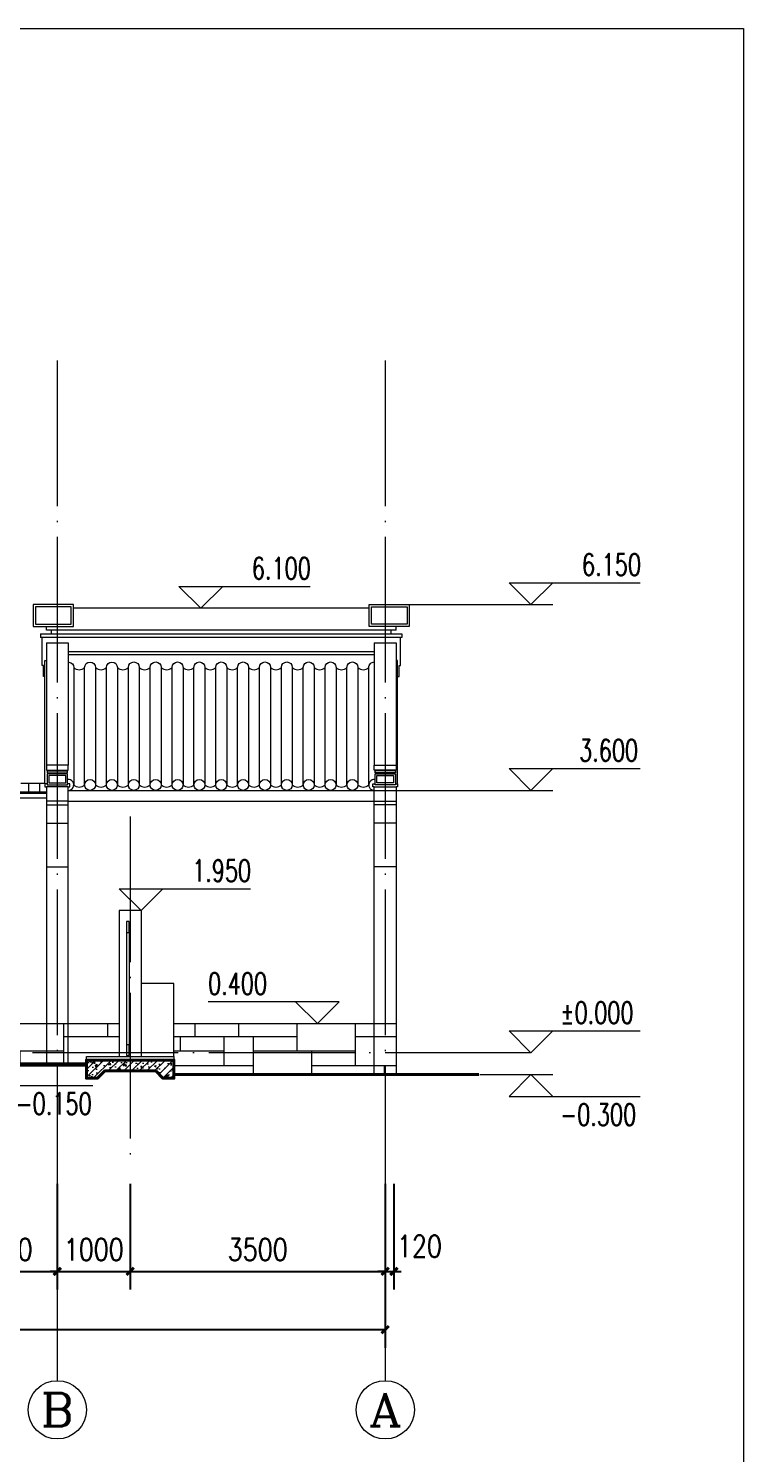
# Model space of a CAD drawing. Extents: x 577108 to 1042908, y 41950 to 81950.
# Drawn here: x 963697 to 973508, y 62396 to 81950 of the extents above; entities that cross this region are included whole.
import ezdxf
from ezdxf.enums import TextEntityAlignment as Align

# ---------------------------------------------------------------- set-up
doc = ezdxf.new("R2010")
doc.units = 0
doc.header["$LTSCALE"] = 1000
doc.header["$MEASUREMENT"] = 0
doc.linetypes.add('DOTE', pattern=[2.42, 2, -0.2, 0.02, -0.2])
doc.layers.get('0').update_dxf_attribs({"linetype": 'CONTINUOUS', "lineweight": 13})
doc.layers.get('Defpoints').update_dxf_attribs({"linetype": 'CONTINUOUS', "lineweight": 5})
for name, color, linetype, lineweight in [('AXIS', 3, 'CONTINUOUS', 15), ('AXIS_TEXT', 7, 'CONTINUOUS', 20), ('DIM_ELEV', 3, 'CONTINUOUS', 15), ('DOTE', 1, 'DOTE', 0), ('hatch', 8, 'CONTINUOUS', 5), ('LM-1', 7, 'CONTINUOUS', 18), ('LM-2', 8, 'CONTINUOUS', 18), ('LM-3', 251, 'CONTINUOUS', 5), ('LM-L', 7, 'CONTINUOUS', 15), ('LM-S', 8, 'CONTINUOUS', 5), ('PUB_HATCH', 8, 'CONTINUOUS', 5), ('PUB_TEXT', 7, 'CONTINUOUS', 20), ('REVISION', 1, 'CONTINUOUS', 5), ('wall', 2, 'CONTINUOUS', 40)]:
    doc.layers.add(name, color=color, linetype=linetype, lineweight=lineweight)
doc.styles.add('_TCH_AXIS', font='COMPLEX', dxfattribs={"bigfont": 'GBCBIG'})
doc.styles.add('_TCH_DIM', font='SIMPLEX', dxfattribs={"bigfont": 'GBCBIG'})
doc.styles.add('COMPLEX', font='COMPLEX')
doc.styles.add('DIM_FONT', font='SIMPLEX.shx', dxfattribs={"width": 0.8, "bigfont": 'hztxt.shx'})
doc.dimstyles.new('DIMN', dxfattribs={"dimtxt": 300, "dimasz": 100, "dimexe": 250, "dimexo": 300, "dimgap": 150, "dimtad": 1, "dimdec": 0, "dimzin": 0, "dimdsep": 46, "dimtxsty": 'DIM_FONT', "dimblk": 'ARCHTICK', "dimcen": 0.09, "dimclrt": 7, "dimazin": 2, "dimtfac": 1, "dimtdec": 0, "dimtix": 1, "dimtmove": 2, "dimatfit": 3, "dimldrblk": 'ARCHTICK', "dimfxl": 0, "dimtolj": 1, "dimtzin": 0, "dimarcsym": 0})

# ---------------------------------------------------------------- blocks, each defined once
blk = doc.blocks.new('_ArchTick')
at = {"color": 0, "linetype": 'ByBlock', "const_width": 0.4}
blk.add_lwpolyline([(-0.5, -0.5), (0.5, 0.5)], dxfattribs=at)
blk = doc.blocks.new('*D163')
at = {"layer": 'AXIS', "color": 0, "lineweight": -2, "transparency": 16777216}
for p, q in [((968592, 66095), (968592, 64645)), ((968712, 66095), (968712, 64645)), ((968592, 64895), (968492, 64895)), ((968592, 64895), (968712, 64895)), ((968712, 64895), (968812, 64895))]:
    blk.add_line(p, q, dxfattribs=at)
at = {"layer": 'Defpoints', "color": 0, "transparency": 16777216}
for p in [(968592, 66395), (968712, 66395), (968712, 64895)]:
    blk.add_point(p, dxfattribs=at)
at = {"layer": 'AXIS', "color": 0, "lineweight": -2, "transparency": 16777216, "xscale": 100, "yscale": 100, "zscale": 100}
blk.add_blockref('_ArchTick', (968592, 64895), dxfattribs=at)
at = {"layer": 'AXIS', "color": 0, "lineweight": -2, "transparency": 16777216, "xscale": 100, "yscale": 100, "zscale": 100, "rotation": 180}
blk.add_blockref('_ArchTick', (968712, 64895), dxfattribs=at)
at = {"layer": 'AXIS', "color": 7, "transparency": 16777216, "insert": (969062, 65240), "char_height": 300, "attachment_point": 5, "style": 'DIM_FONT'}
blk.add_mtext('\\A1;120', dxfattribs=at)
blk = doc.blocks.new('*D164')
at = {"layer": 'AXIS', "color": 0, "lineweight": -2, "transparency": 16777216}
for p, q in [((965092, 66095), (965092, 64645)), ((968592, 66095), (968592, 64645)), ((965092, 64895), (968592, 64895))]:
    blk.add_line(p, q, dxfattribs=at)
at = {"layer": 'Defpoints', "color": 0, "transparency": 16777216}
for p in [(965092, 66395), (968592, 66395), (968592, 64895)]:
    blk.add_point(p, dxfattribs=at)
at = {"layer": 'AXIS', "color": 0, "lineweight": -2, "transparency": 16777216, "xscale": 100, "yscale": 100, "zscale": 100, "rotation": 180}
blk.add_blockref('_ArchTick', (965092, 64895), dxfattribs=at)
at = {"layer": 'AXIS', "color": 0, "lineweight": -2, "transparency": 16777216, "xscale": 100, "yscale": 100, "zscale": 100}
blk.add_blockref('_ArchTick', (968592, 64895), dxfattribs=at)
at = {"layer": 'AXIS', "color": 7, "transparency": 16777216, "insert": (966842, 65195), "char_height": 300, "attachment_point": 5, "style": 'DIM_FONT'}
blk.add_mtext('\\A1;3500', dxfattribs=at)
blk = doc.blocks.new('*D165')
at = {"layer": 'AXIS', "color": 0, "lineweight": -2, "transparency": 16777216}
for p, q in [((964092, 66095), (964092, 64645)), ((965092, 66095), (965092, 64645)), ((964092, 64895), (963992, 64895)), ((964092, 64895), (965092, 64895)), ((965092, 64895), (965192, 64895))]:
    blk.add_line(p, q, dxfattribs=at)
at = {"layer": 'Defpoints', "color": 0, "transparency": 16777216}
for p in [(964092, 66395), (965092, 66395), (965092, 64895)]:
    blk.add_point(p, dxfattribs=at)
at = {"layer": 'AXIS', "color": 0, "lineweight": -2, "transparency": 16777216, "xscale": 100, "yscale": 100, "zscale": 100}
blk.add_blockref('_ArchTick', (964092, 64895), dxfattribs=at)
at = {"layer": 'AXIS', "color": 0, "lineweight": -2, "transparency": 16777216, "xscale": 100, "yscale": 100, "zscale": 100, "rotation": 180}
blk.add_blockref('_ArchTick', (965092, 64895), dxfattribs=at)
at = {"layer": 'AXIS', "color": 7, "transparency": 16777216, "insert": (964592, 65195), "char_height": 300, "attachment_point": 5, "style": 'DIM_FONT'}
blk.add_mtext('\\A1;1000', dxfattribs=at)
blk = doc.blocks.new('*D166')
at = {"layer": 'AXIS', "color": 0, "lineweight": -2, "transparency": 16777216}
for p, q in [((962592, 66095), (962592, 64645)), ((964092, 66095), (964092, 64645)), ((962592, 64895), (964092, 64895))]:
    blk.add_line(p, q, dxfattribs=at)
at = {"layer": 'Defpoints', "color": 0, "transparency": 16777216}
for p in [(962592, 66395), (964092, 66395), (964092, 64895)]:
    blk.add_point(p, dxfattribs=at)
at = {"layer": 'AXIS', "color": 0, "lineweight": -2, "transparency": 16777216, "xscale": 100, "yscale": 100, "zscale": 100, "rotation": 180}
blk.add_blockref('_ArchTick', (962592, 64895), dxfattribs=at)
at = {"layer": 'AXIS', "color": 0, "lineweight": -2, "transparency": 16777216, "xscale": 100, "yscale": 100, "zscale": 100}
blk.add_blockref('_ArchTick', (964092, 64895), dxfattribs=at)
at = {"layer": 'AXIS', "color": 7, "transparency": 16777216, "insert": (963342, 65195), "char_height": 300, "attachment_point": 5, "style": 'DIM_FONT'}
blk.add_mtext('\\A1;1500', dxfattribs=at)
blk = doc.blocks.new('*D173')
at = {"layer": 'AXIS', "color": 0, "lineweight": -2, "transparency": 16777216}
for p, q in [((954592, 66095), (954592, 63845)), ((968592, 66095), (968592, 63845)), ((954592, 64095), (968592, 64095))]:
    blk.add_line(p, q, dxfattribs=at)
at = {"layer": 'Defpoints', "color": 0, "transparency": 16777216}
for p in [(954592, 66395), (968592, 66395), (968592, 64095)]:
    blk.add_point(p, dxfattribs=at)
at = {"layer": 'AXIS', "color": 0, "lineweight": -2, "transparency": 16777216, "xscale": 100, "yscale": 100, "zscale": 100, "rotation": 180}
blk.add_blockref('_ArchTick', (954592, 64095), dxfattribs=at)
at = {"layer": 'AXIS', "color": 0, "lineweight": -2, "transparency": 16777216, "xscale": 100, "yscale": 100, "zscale": 100}
blk.add_blockref('_ArchTick', (968592, 64095), dxfattribs=at)
at = {"layer": 'AXIS', "color": 7, "transparency": 16777216, "insert": (961592, 64395), "char_height": 300, "attachment_point": 5, "style": 'DIM_FONT'}
blk.add_mtext('\\A1;14000', dxfattribs=at)
blk = doc.blocks.new('_AXISO')
blk.add_circle((0, 0), 0.5)
at = {"layer": 'AXIS_TEXT', "style": 'COMPLEX', "width": 1.041667}
blk.add_attdef('A', text='', height=0.56, dxfattribs=at).set_placement((-0.25, -0.28), (0.25, -0.28), align=Align.FIT)

msp = doc.modelspace()

# ---------------------------------------------------------------- hatches: boundary and pattern name
at = {"layer": 'hatch'}
h = msp.add_hatch(dxfattribs=at)
h.set_pattern_fill('钢筋混凝土', color=256, scale=30, style=0)
h.set_pattern_definition([(45, (276515.785, -214397.1), (-53.0330086, 53.0330086), []), (50, (276515.79, -214397.1), (215.178055, -18.82564), [22.5, -247.5]), (355, (276515.79, -214397.1), (-41.6254, 225.65764), [18, -198]), (100.4514, (276533.72, -214398.67), (173.552815, 206.83186), [19.12206, -210.342634]), (46.1842, (276515.79, -214337.1), (320.17231, -49.6557), [33.75, -371.25]), (96.6356, (276542.47, -214341.24), (280.39881, 292.23536), [28.68309, -315.5139]), (351.1842, (276515.8, -214337.1), (280.39858, 292.23558), [27, -297]), (21, (276545.79, -214352.1), (179.072116, -120.785667), [22.5, -247.5]), (326, (276545.79, -214352.1), (72.9946, 217.545014), [18, -198]), (71.4514, (276560.7, -214362.17), (252.06679, 96.75915), [19.12206, -210.342634]), (37.5, (276515.785, -214397.1), (3.6479566, 99.868156), [0, -195.6, 0, -201, 0, -198.75]), (7.5, (276515.79, -214397.1), (78.920861, 118.323514), [0, -114.6, 0, -191.1, 0, -75.75]), (327.5, (276448.885, -214397.1), (160.146731, -6.7664615), [0, -75, 0, -234, 0, -310.5]), (317.5, (276418.89, -214397.1), (174.95585, 30.031495), [0, -97.5, 0, -155.4, 0, -220.5])])
h.paths.add_polyline_path([(964741.9562, 67645.1001), (965441.9562, 67645.1001), (965541.9562, 67545.1001), (965691.9562, 67545.1001), (965691.9562, 67795.1001), (964491.9562, 67795.1001), (964491.9562, 67545.1001), (964641.9562, 67545.1001)])
at = {"layer": 'LM-S'}
h = msp.add_hatch(dxfattribs=at)
h.set_pattern_fill('文化石01', color=256, scale=500, style=0)
h.set_pattern_definition([(0, (2781, -393083), (9e-13, 4000), [3000, -1000]), (0, (2781, -392883), (9e-13, 4000), [-1200, 1200, -600, 1000]), (0, (2781, -392683), (9e-13, 4000), [-1800, 2200]), (0, (2781, -392483), (9e-13, 4000), [1800, -2200]), (0, (2781, -392283), (9e-13, 4000), [-800, 3200]), (0, (2781, -392083), (9e-13, 4000), [1400, -1000, 1200, -400]), (0, (4181, -391883), (9e-13, 4000), [3200, -800]), (0, (2581, -391683), (9e-13, 4000), [2200, -1800]), (0, (1981, -391483), (9e-13, 4000), [1800, -2200]), (0, (2781, -391283), (9e-13, 4000), [3200, -800]), (0, (2781, -391083), (9e-13, 4000), [-1600, 1000, -600, 800]), (0, (4781, -390883), (9e-13, 4000), [2400, -1600]), (0, (3181, -390683), (9e-13, 4000), [1600, -800, 600, -1000]), (0, (3981, -390483), (9e-13, 4000), [1600, -600, 1000, -800]), (0, (5581, -390283), (9e-13, 4000), [2400, -1600]), (0, (3981, -390083), (9e-13, 4000), [1600, -2400]), (0, (4781, -389883), (9e-13, 4000), [1800, -2200]), (0, (4781, -389683), (9e-13, 4000), [-1200, 2800]), (0, (3581, -389483), (9e-13, 4000), [1200, -2800]), (0, (4781, -389283), (9e-13, 4000), [2800, -1200]), (90, (2781, -391483), (-4000, 1e-12), [600, -1600, 1400, -400]), (90, (3181, -391283), (-4000, 1e-12), [1000, -600, 400, -2000]), (90, (3381, -392083), (-4000, 1e-12), [400, -3600]), (90, (3581, -392483), (-4000, 1e-12), [400, -2400, 600, -600]), (90, (3781, -391683), (-4000, 1e-12), [400, -3600]), (90, (3981, -393083), (-4000, 1e-12), [600, -1800, 1000, -600]), (90, (4181, -392283), (-4000, 1e-12), [600, -3400]), (90, (4381, -391283), (-4000, 1e-12), [600, -200, 400, -2800]), (90, (4581, -392883), (-4000, 1e-12), [600, -3400]), (90, (4781, -391883), (-4000, 1e-12), [600, -200, 600, -400, 1000, -1200]), (90, (5181, -391883), (-4000, 1e-12), [-2800, 400, -400, 400]), (90, (5381, -391283), (-4000, 1e-12), [400, -3600]), (90, (5581, -392683), (-4000, 1e-12), [400, -1400, 1000, -1200]), (90, (5781, -392083), (-4000, 1e-12), [200, -2600, 600, -600]), (90, (5981, -391883), (-4000, 1e-12), [1000, -1000, 600, -1400]), (90, (6181, -390883), (-4000, 1e-12), [600, -1000, 400, -2000]), (90, (6381, -392283), (-4000, 1e-12), [400, -3600]), (90, (6581, -391883), (-4000, 1e-12), [400, -1200, 600, -1800])])
h.paths.add_polyline_path([(962741.9562, 67845.1001), (962741.9562, 67745.1001), (962942.0482, 67745.1001), (962942.0288, 68295.1001), (961241.9562, 68295.1001), (961241.9562, 67895.1001), (961241.9562, 67845.1001)])
h.paths.add_polyline_path([(962942.0288, 68295.1001), (962942.0482, 67745.1001), (963941.9562, 67745.1001), (963941.9562, 68295.1001)])
h.paths.add_polyline_path([(963941.9562, 67745.1001), (964241.9562, 67745.1001), (964241.9562, 68295.1001), (963941.9562, 68295.1001)])
h.paths.add_polyline_path([(964941.9562, 67845.1001), (964941.9562, 68295.1001), (964241.9562, 68295.1001), (964241.9562, 67745.1001), (964491.9562, 67745.1001), (964491.9562, 67795.1001), (964491.9562, 67845.1001)])
h.paths.add_polyline_path([(968741.9562, 68295.1001), (968441.9562, 68295.1001), (968441.9562, 67595.1001), (968741.9562, 67595.1001)])
h.paths.add_polyline_path([(965691.9562, 68295.1001), (965691.9562, 67595.1001), (968441.9562, 67595.1001), (968441.9562, 68295.1001)])

# ---------------------------------------------------------------- linework, layer by layer
for p, q in [((963921.9562, 71587.1891), (963921.9562, 73278.7101)), ((968761.9562, 71587.1891), (968761.9562, 73278.7101)), ((963591.9562, 71595.1001), (963921.9562, 71595.1001)), ((963541.9562, 71473.8565), (963941.9562, 71473.8565)), ((963541.9562, 71456.536), (963941.9562, 71456.536)), ((963541.9562, 71395.1001), (963941.9562, 71395.1001))]:
    msp.add_line(p, q)
at = {"layer": 'AXIS'}
for p, q in [((964091.9562, 66395.1001), (964091.9562, 63395.1001)), ((968591.9562, 66395.1001), (968591.9562, 63395.1001))]:
    msp.add_line(p, q, dxfattribs=at)
at = {"layer": 'DIM_ELEV'}
for p, q in [((970591.9562, 74045.1001), (970291.9562, 74345.1001)), ((970291.9562, 74345.1001), (972091.9562, 74345.1001)), ((970591.9562, 74045.1001), (970891.9562, 74345.1001)), ((966061.3423, 73995.1001), (965761.3423, 74295.1001)), ((965761.3423, 74295.1001), (967561.3423, 74295.1001)), ((966061.3423, 73995.1001), (966361.3423, 74295.1001)), ((968921.9562, 74045.1001), (970891.9562, 74045.1001)), ((970591.9562, 71495.1001), (970291.9562, 71795.1001)), ((970291.9562, 71795.1001), (972091.9562, 71795.1001)), ((970591.9562, 71495.1001), (970891.9562, 71795.1001)), ((968441.9102, 71495.1001), (970891.9562, 71495.1001)), ((965241.9562, 69845.1001), (964941.9562, 70145.1001)), ((964941.9562, 70145.1001), (966741.9562, 70145.1001)), ((965241.9562, 69845.1001), (965541.9562, 70145.1001)), ((967960.484, 68595.1001), (966160.484, 68595.1001)), ((967660.484, 68295.1001), (967360.484, 68595.1001)), ((967660.484, 68295.1001), (967960.484, 68595.1001)), ((970591.9562, 67895.1001), (970291.9562, 68195.1001)), ((970291.9562, 68195.1001), (972091.9562, 68195.1001)), ((970591.9562, 67895.1001), (970891.9562, 68195.1001)), ((969891.9562, 67595.1001), (970891.9562, 67595.1001)), ((970591.9562, 67595.1001), (970291.9562, 67295.1001)), ((970591.9562, 67595.1001), (970891.9562, 67295.1001)), ((962779.2193, 67445.1001), (964579.2193, 67445.1001)), ((970291.9562, 67295.1001), (972091.9562, 67295.1001))]:
    msp.add_line(p, q, dxfattribs=at)
at = {"layer": 'DOTE'}
for p, q in [((964091.9562, 77395.1001), (964091.9562, 66395.1001)), ((968591.9562, 77395.1001), (968591.9562, 66395.1001)), ((965091.9562, 71137.5477), (965091.9562, 66395.1001)), ((970591.9562, 67895.1001), (958941.9562, 67895.1001))]:
    msp.add_line(p, q, dxfattribs=at)
at = {"layer": 'LM-1'}
for p, q in [((963941.9562, 73518.2654), (964241.9562, 73518.2654)), ((963941.9562, 73518.2654), (963941.9562, 71841.1439)), ((964241.9562, 73518.2654), (964241.9562, 71841.1439)), ((968441.9562, 73518.2654), (968741.9562, 73518.2654)), ((968441.9562, 73518.2654), (968441.9562, 71841.1439)), ((968741.9562, 73518.2654), (968741.9562, 71841.1439)), ((963961.9562, 71770.9989), (964221.9562, 71770.9989)), ((968721.9562, 71770.9989), (968461.9562, 71770.9989)), ((963961.9562, 71764.7445), (964221.9562, 71764.7445)), ((963961.9562, 71736.7035), (964221.9562, 71736.7035)), ((964221.9562, 71724.0181), (963961.9562, 71724.0181)), ((968721.9562, 71764.7445), (968461.9562, 71764.7445)), ((968721.9562, 71736.7035), (968461.9562, 71736.7035)), ((968461.9562, 71724.0181), (968721.9562, 71724.0181)), ((964241.9562, 71545.1001), (963941.9562, 71545.1001)), ((964241.9562, 71495.1001), (968441.9562, 71495.1001)), ((968441.9562, 71545.1001), (968741.9562, 71545.1001)), ((964241.9562, 71345.1001), (968441.9562, 71345.1001)), ((964941.9562, 69845.1001), (964941.9562, 67845.1001)), ((965241.9562, 69845.1001), (964941.9562, 69845.1001)), ((965241.9562, 69845.1001), (965241.9562, 67845.1001)), ((965041.9562, 69545.1001), (965041.9562, 68005.1001)), ((965076.9562, 69545.1001), (965076.9562, 68005.1001)), ((965691.9562, 67845.1001), (965691.9562, 68845.1001))]:
    msp.add_line(p, q, dxfattribs=at)
for points in [[(963961.9562, 71724.0181), (963951.9562, 71724.0181), (963951.9562, 71571.916), (964231.9562, 71571.916), (964231.9562, 71724.0181), (964221.9562, 71724.0181), (964221.9562, 71736.7035), (964231.9562, 71736.7035), (964231.9562, 71764.7445), (964221.9562, 71764.7445), (964221.9562, 71770.9989), (964241.9562, 71770.9989), (964241.9562, 71841.1439), (963941.9562, 71841.1439), (963941.9562, 71770.9989), (963961.9562, 71770.9989), (963961.9562, 71764.7445), (963951.9562, 71764.7445), (963951.9562, 71736.7035), (963961.9562, 71736.7035)], [(968721.9562, 71724.0181), (968731.9562, 71724.0181), (968731.9562, 71571.916), (968451.9562, 71571.916), (968451.9562, 71724.0181), (968461.9562, 71724.0181), (968461.9562, 71736.7035), (968451.9562, 71736.7035), (968451.9562, 71764.7445), (968461.9562, 71764.7445), (968461.9562, 71770.9989), (968441.9562, 71770.9989), (968441.9562, 71841.1439), (968741.9562, 71841.1439), (968741.9562, 71770.9989), (968721.9562, 71770.9989), (968721.9562, 71764.7445), (968731.9562, 71764.7445), (968731.9562, 71736.7035), (968721.9562, 71736.7035)], [(965041.9562, 69695.1001), (965041.9562, 69545.1001), (965076.9562, 69545.1001), (965076.9562, 69695.1001)], [(965041.9562, 68005.1001), (965041.9562, 67855.1001), (965076.9562, 67855.1001), (965076.9562, 68005.1001)]]:
    msp.add_lwpolyline(points, close=True, dxfattribs=at)
for points in [[(963951.9562, 71587.1891), (963921.9562, 71587.1891), (963921.9562, 71545.1001), (963941.9562, 71545.1001), (963941.9562, 67745.1001)], [(964241.9562, 67745.1001), (964241.9562, 71545.1001), (964261.9562, 71545.1001), (964261.9562, 71587.1891), (964231.9562, 71587.1891)], [(968441.9562, 67595.1001), (968441.9562, 71545.1001), (968421.9562, 71545.1001), (968421.9562, 71587.1891), (968451.9562, 71587.1891)], [(968731.9562, 71587.1891), (968761.9562, 71587.1891), (968761.9562, 71545.1001), (968741.9562, 71545.1001), (968741.9562, 67595.1001)], [(964491.9562, 67795.1001), (964491.9562, 67845.1001), (965691.9562, 67845.1001), (965691.9562, 67795.1001)]]:
    msp.add_lwpolyline(points, dxfattribs=at)
at = {"layer": 'LM-2', "color": 8}
for p, q in [((964241.9562, 71345.1001), (963941.9562, 71345.1001)), ((963941.9562, 71295.1001), (964241.9562, 71295.1001)), ((968441.9562, 71345.1001), (968741.9562, 71345.1001)), ((968741.9562, 71295.1001), (968441.9562, 71295.1001)), ((963941.9562, 71045.1001), (964241.9562, 71045.1001)), ((968741.9562, 71045.1001), (968441.9562, 71045.1001)), ((963941.9562, 70445.1001), (964241.9562, 70445.1001)), ((968741.9562, 70445.1001), (968441.9562, 70445.1001))]:
    msp.add_line(p, q, dxfattribs=at)
for points in [[(963976.9562, 71596.916), (964206.9562, 71596.916), (964206.9562, 71699.0181), (963976.9562, 71699.0181)], [(968706.9562, 71596.916), (968476.9562, 71596.916), (968476.9562, 71699.0181), (968706.9562, 71699.0181)]]:
    msp.add_lwpolyline(points, close=True, dxfattribs=at)
at = {"layer": 'LM-3'}
for points in [[(964251.9562, 73255.7276, -0.3756830511), (964316.9869, 73181.3932), (964316.9869, 71570.1001)], [(964466.9792, 71570.1001), (964466.9792, 73181.3932, -1), (964616.9792, 73181.3932), (964616.9792, 71570.1001)], [(964766.9715, 71570.1001), (964766.9715, 73181.3932, -1), (964916.9715, 73181.3932), (964916.9715, 71570.1001)], [(965066.9639, 71571.1727), (965066.9639, 73182.4658, -1), (965216.9639, 73182.4658), (965216.9639, 71571.1727)], [(965366.9562, 71571.1727), (965366.9562, 73182.4658, -1), (965516.9562, 73182.4658), (965516.9562, 71571.1727)], [(965666.9485, 71571.1727), (965666.9485, 73182.4658, -1), (965816.9485, 73182.4658), (965816.9485, 71571.1727)], [(965966.9409, 71571.1727), (965966.9409, 73182.4658, -1), (966116.9409, 73182.4658), (966116.9409, 71571.1727)], [(966266.9332, 71571.1727), (966266.9332, 73182.4658, -1), (966416.9332, 73182.4658), (966416.9332, 71571.1727)], [(966566.9255, 71571.1727), (966566.9255, 73182.4658, -1), (966716.9255, 73182.4658), (966716.9255, 71571.1727)], [(966866.9255, 71571.1727), (966866.9255, 73182.4658, -1), (967016.9255, 73182.4658), (967016.9255, 71571.1727)], [(967166.9178, 71571.1727), (967166.9178, 73182.4658, -1), (967316.9178, 73182.4658), (967316.9178, 71571.1727)], [(967466.9102, 71571.1727), (967466.9102, 73182.4658, -1), (967616.9102, 73182.4658), (967616.9102, 71571.1727)], [(967766.9025, 71571.1727), (967766.9025, 73182.4658, -1), (967916.9025, 73182.4658), (967916.9025, 71571.1727)], [(968066.9025, 71571.1727), (968066.9025, 73182.4658, -1), (968216.9025, 73182.4658), (968216.9025, 71571.1727)], [(968366.9025, 71571.1727), (968366.9025, 73182.4658, -0.4144232616), (968441.9562, 73257.4658, -0.3757713654)]]:
    msp.add_lwpolyline(points, format="xyb", dxfattribs=at)
for centre in [(964541.9792, 71570.1001), (964841.9715, 71570.1001), (965141.9715, 71570.1001), (965441.9639, 71570.1001), (965741.9562, 71570.1001), (966041.9485, 71570.1001), (966341.9409, 71570.1001), (966641.9332, 71570.1001), (966941.9332, 71570.1001), (967241.9255, 71570.1001), (967541.9178, 71570.1001), (967841.9102, 71570.1001), (968141.9102, 71570.1001)]:
    msp.add_circle(centre, 75, dxfattribs=at)
for centre, radius, start, end in [((964391.9869, 73260.1432), 108.75, 226.39718103, 313.60281897), ((964691.9792, 73260.1432), 108.75, 226.39718103, 313.60281897), ((964991.9715, 73260.1432), 108.75, 226.39718103, 313.60281897), ((965291.9639, 73260.1432), 108.75, 226.39718103, 313.60281897), ((965591.9562, 73260.1432), 108.75, 226.39718103, 313.60281897), ((965891.9485, 73260.1432), 108.75, 226.39718103, 313.60281897), ((966191.9409, 73260.1432), 108.75, 226.39718103, 313.60281897), ((966491.9332, 73260.1432), 108.75, 226.39718103, 313.60281897), ((966791.9255, 73260.1432), 108.75, 226.39718103, 313.60281897), ((967091.9255, 73260.1432), 108.75, 226.39718103, 313.60281897), ((967391.9178, 73260.1432), 108.75, 226.39718103, 313.60281897), ((967691.9102, 73260.1432), 108.75, 226.39718103, 313.60281897), ((967991.9025, 73260.1432), 108.75, 226.39718103, 313.60281897), ((968291.9025, 73260.1432), 108.75, 226.39718103, 313.60281897), ((964241.9869, 71570.1001), 75, 269.97656094, 97.68590653), ((964391.9869, 71648.8501), 108.75, 226.39718103, 313.60281897), ((964691.9792, 71648.8501), 108.75, 226.39718103, 313.60281897), ((964991.9715, 71648.8501), 108.75, 226.39718103, 313.60281897), ((965291.9639, 71648.8501), 108.75, 226.39718103, 313.60281897), ((965591.9562, 71648.8501), 108.75, 226.39718103, 313.60281897), ((965891.9485, 71648.8501), 108.75, 226.39718103, 313.60281897), ((966191.9409, 71648.8501), 108.75, 226.39718103, 313.60281897), ((966491.9332, 71648.8501), 108.75, 226.39718103, 313.60281897), ((966791.9255, 71648.8501), 108.75, 226.39718103, 313.60281897), ((967091.9255, 71648.8501), 108.75, 226.39718103, 313.60281897), ((967391.9178, 71648.8501), 108.75, 226.39718103, 313.60281897), ((967691.9102, 71648.8501), 108.75, 226.39718103, 313.60281897), ((967991.9025, 71648.8501), 108.75, 226.39718103, 313.60281897), ((968291.9025, 71648.8501), 108.75, 226.39718103, 313.60281897), ((968441.9102, 71570.1001), 75, 82.30226755, 270.03515856)]:
    msp.add_arc(centre, radius, start, end, dxfattribs=at)
at = {"layer": 'LM-L'}
for p, q in [((968371.9562, 73995.1001), (964311.9562, 73995.1001)), ((963941.9562, 73695.1001), (963941.9562, 73745.1001)), ((968741.9562, 73695.1001), (968741.9562, 73745.1001)), ((963861.9562, 73645.1001), (968821.9562, 73645.1001)), ((963861.9562, 73645.1001), (963861.9562, 73595.1001)), ((968821.9562, 73595.1001), (963861.9562, 73595.1001)), ((963881.9562, 73207.3509), (963881.9562, 73595.1001)), ((968741.9562, 73695.1001), (963941.9562, 73695.1001)), ((964011.9562, 73645.1001), (964011.9562, 73695.1001)), ((968671.9562, 73645.1001), (968671.9562, 73695.1001)), ((968801.9562, 73207.3509), (968801.9562, 73595.1001)), ((968821.9562, 73645.1001), (968821.9562, 73595.1001)), ((968441.9562, 73395.1001), (964241.9562, 73395.1001)), ((968441.9562, 73355.1001), (964241.9562, 73355.1001)), ((963901.9562, 73207.3509), (963881.9562, 73207.3509)), ((963901.9562, 73057.3509), (963901.9562, 73207.3509)), ((963921.9562, 73278.7101), (963941.9562, 73278.7101)), ((968761.9562, 73278.7101), (968741.9562, 73278.7101)), ((968781.9562, 73057.3509), (968781.9562, 73207.3509)), ((968781.9562, 73207.3509), (968801.9562, 73207.3509)), ((963921.9562, 73057.3509), (963901.9562, 73057.3509)), ((968761.9562, 73057.3509), (968781.9562, 73057.3509)), ((965691.9562, 68845.1001), (965241.9562, 68845.1001)), ((961241.9562, 68295.1001), (964941.9562, 68295.1001)), ((965691.9562, 68295.1001), (968741.9562, 68295.1001))]:
    msp.add_line(p, q, dxfattribs=at)
for points in [[(964311.9562, 74045.1001), (963761.9562, 74045.1001), (963761.9562, 73745.1001), (964311.9562, 73745.1001)], [(968371.9562, 74045.1001), (968921.9562, 74045.1001), (968921.9562, 73745.1001), (968371.9562, 73745.1001)]]:
    msp.add_lwpolyline(points, close=True, dxfattribs=at)
at = {"layer": 'LM-S'}
for points in [[(924108.4301, 81950.2272), (973508.4301, 81950.2272), (973508.4301, 41950.2272), (924108.4301, 41950.2272)], [(964281.9562, 74015.1001), (963791.9562, 74015.1001), (963791.9562, 73775.1001), (964281.9562, 73775.1001)], [(968401.9562, 74015.1001), (968891.9562, 74015.1001), (968891.9562, 73775.1001), (968401.9562, 73775.1001)]]:
    msp.add_lwpolyline(points, close=True, dxfattribs=at)
at = {"layer": 'PUB_HATCH'}
for p, q in [((963701.2622, 71473.8565), (963701.2622, 71595.1001)), ((963851.2622, 71473.8565), (963851.2622, 71595.1001))]:
    msp.add_line(p, q, dxfattribs=at)
at = {"layer": 'REVISION', "color": 4}
msp.add_line((964491.9562, 67715.1001), (962741.9562, 67715.1001), dxfattribs=at)
at = {"layer": 'wall'}
for p, q in [((964491.9562, 67745.1001), (962741.9562, 67745.1001)), ((964491.9562, 67725.1001), (962741.9562, 67725.1001))]:
    msp.add_line(p, q, dxfattribs=at)
msp.add_lwpolyline([(965441.9562, 67645.1001), (965541.9562, 67545.1001), (965691.9562, 67545.1001), (965691.9562, 67795.1001), (964491.9562, 67795.1001), (964491.9562, 67545.1001), (964641.9562, 67545.1001), (964741.9562, 67645.1001)], close=True, dxfattribs=at)
msp.add_lwpolyline([(965691.9562, 67595.1001), (969875.8046, 67595.1001)], dxfattribs=at)

# ---------------------------------------------------------------- block references
at = {"layer": 'AXIS'}
ref = msp.add_blockref('_AXISO', (964091.9562, 62995.1001), dxfattribs=dict(at, xscale=800, yscale=800, zscale=800))
ref.add_attrib('A', 'B', dxfattribs={"layer": 'AXIS_TEXT', "height": 452.5483, "style": '_TCH_AXIS', "width": 1.235294}).set_placement((963865.682, 62768.8259), (964318.2304, 62768.8259), align=Align.FIT)
ref = msp.add_blockref('_AXISO', (968591.9562, 62995.1001), dxfattribs=dict(at, xscale=800, yscale=800, zscale=800))
ref.add_attrib('A', 'A', dxfattribs={"layer": 'AXIS_TEXT', "height": 452.5483, "style": '_TCH_AXIS', "width": 1.166667}).set_placement((968365.682, 62768.8259), (968818.2304, 62768.8259), align=Align.FIT)

# ---------------------------------------------------------------- texts
at = {"layer": 'PUB_TEXT', "style": '_TCH_DIM', "width": 0.705882}
for s, p in [('6.150', (971291.9562, 74445.1001)), ('6.100', (966761.3423, 74395.1001)), ('3.600', (971251.9562, 71895.1001)), ('1.950', (965941.9562, 70245.1001)), ('0.400', (966160.484, 68695.1001)), ('%%P0.000', (970991.9562, 68295.1001)), ('-0.150', (963519.2193, 67047.6001)), ('-0.300', (970991.9562, 66897.6001))]:
    msp.add_text(s, height=297.5, dxfattribs=at).set_placement(p)

# ---------------------------------------------------------------- dimensions: what is measured, and where the dimension line sits
at = {"layer": 'AXIS'}
for p1, p2, distance, picture, middle in [((954591.9562, 66395.1001), (968591.9562, 66395.1001), -2300, '*D173', (961591.9562, 64395.1001)), ((962591.9562, 66395.1001), (964091.9562, 66395.1001), -1500, '*D166', (963341.9562, 65195.1001)), ((964091.9562, 66395.1001), (965091.9562, 66395.1001), -1500, '*D165', (964591.9562, 65195.1001)), ((965091.9562, 66395.1001), (968591.9562, 66395.1001), -1500, '*D164', (966841.9562, 65195.1001))]:
    dim = msp.add_aligned_dim(p1=p1, p2=p2, distance=distance, dimstyle='DIMN', dxfattribs=at)
    dim.commit()
    dim.dimension.update_dxf_attribs({"geometry": picture, "text_midpoint": middle})
dim = msp.add_linear_dim(base=(968711.9562, 64895.1001), p1=(968591.9562, 66395.1001), p2=(968711.9562, 66395.1001), angle=0, dimstyle='DIMN', dxfattribs=at)
dim.commit()
dim.dimension.update_dxf_attribs({"geometry": '*D163', "text_midpoint": (969061.9562, 65240.1001), "dimtype": 129})

doc.saveas('drawing.dxf')
